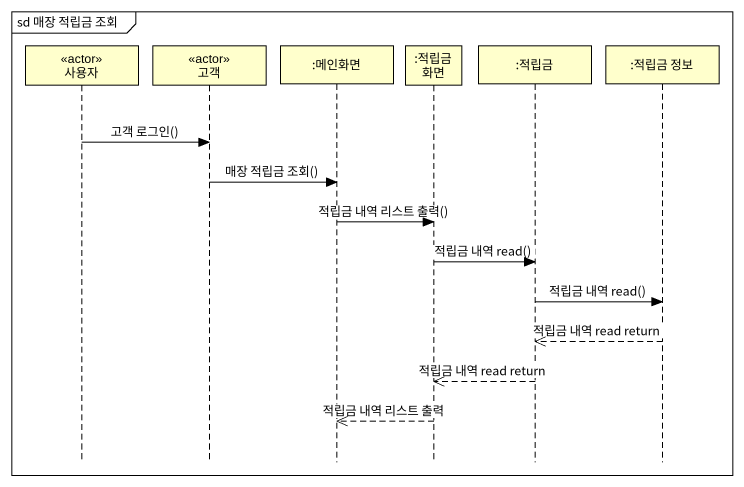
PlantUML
@startuml
mainframe sd 매장 적립금 조회
hide footbox
participant 사용자 <<actor>>
participant 고객 <<actor>>
participant ":메인화면" as 메인화면
participant ":적립금 화면" as 적립금_화면
participant ":적립금" as 적립금
participant ":적립금 정보" as 적립금_정보

사용자 -> 고객 : 고객 로그인()
고객 -> 메인화면 : 매장 적립금 조회()
메인화면 -> 적립금_화면 : 적립금 내역 리스트 출력()
적립금_화면 -> 적립금 : 적립금 내역 read()
적립금 -> 적립금_정보 : 적립금 내역 read()
적립금_정보 -->> 적립금 : 적립금 내역 read return
적립금 -->> 적립금_화면 : 적립금 내역 read return
적립금_화면 -->> 메인화면 : 적립금 내역 리스트 출력
@enduml
